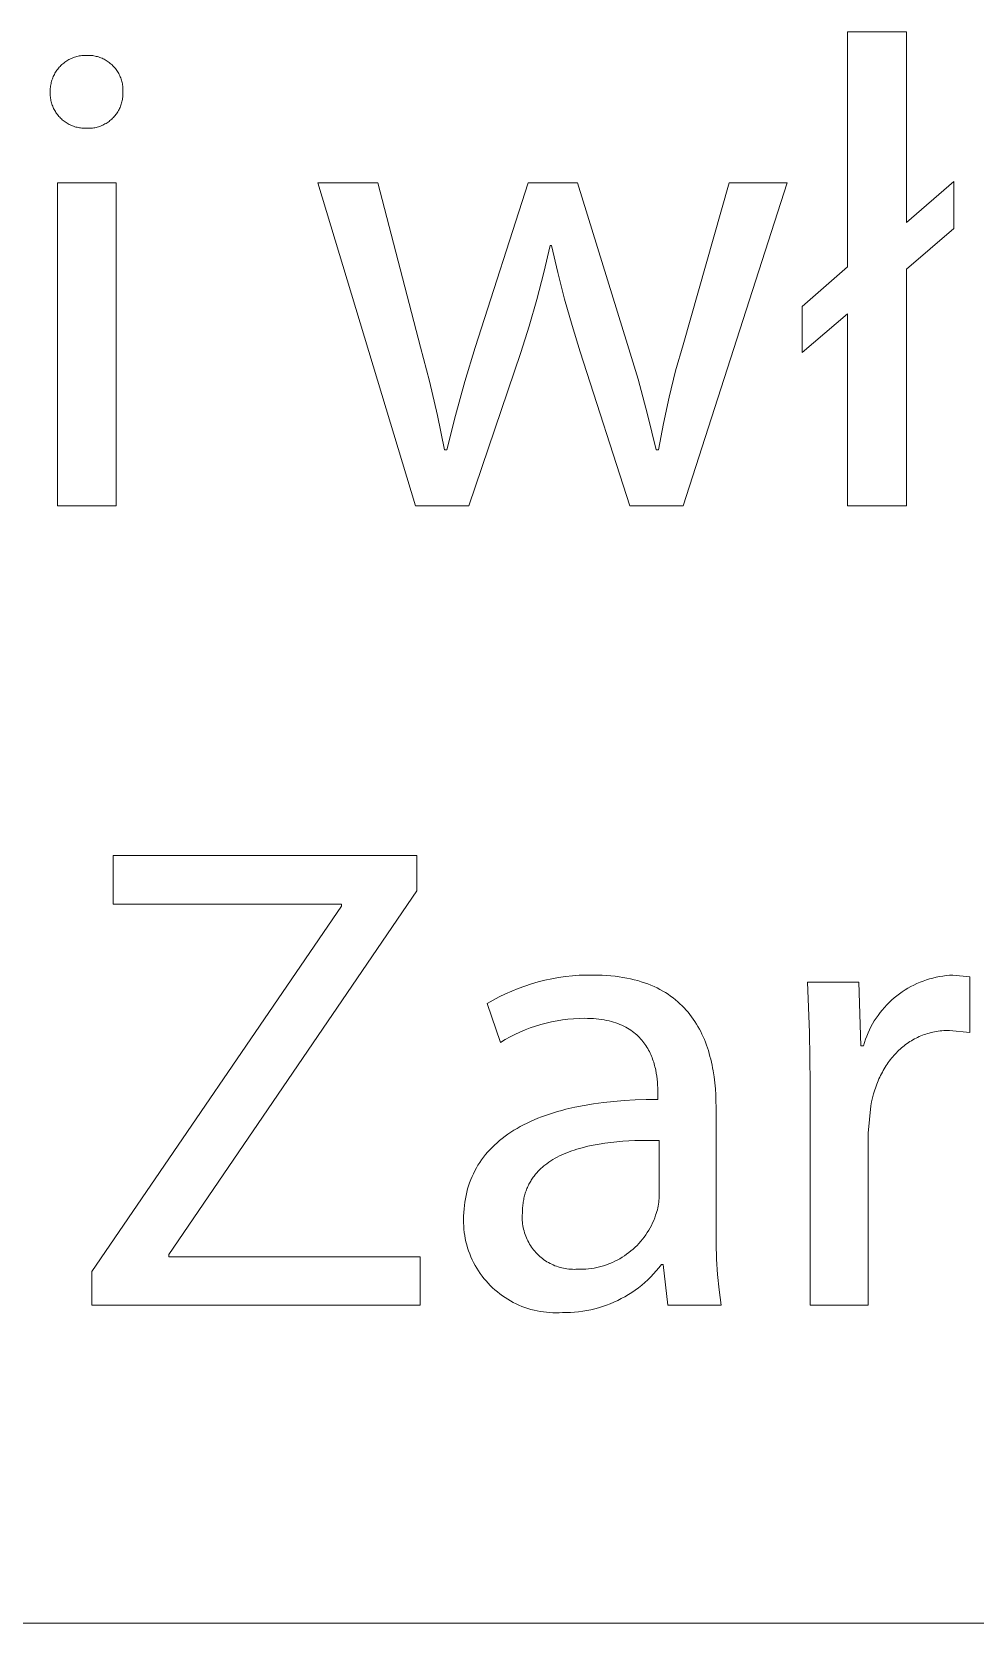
# Model space of a CAD drawing. Header units: millimetres. Extents: x 1434 to 4837, y 1889 to 4267.
# Drawn here: x 4261.3 to 4309.4, y 1889.5 to 1970.7 of the extents above; entities that cross this region are included whole.
import ezdxf

# ---------------------------------------------------------------- set-up
doc = ezdxf.new("R2010")
doc.units = ezdxf.units.MM
doc.header["$MEASUREMENT"] = 0
doc.layers.add('Domyślny', color=7, linetype='Continuous', true_color=0x000000)

msp = doc.modelspace()

# ---------------------------------------------------------------- linework, layer by layer
at = {"layer": 'Domyślny', "color": 18, "lineweight": 15, "true_color": 0x000000}
for p, q in [((4302.905, 1958.697), (4302.905, 1970.697)), ((4302.905, 1970.697), (4305.919, 1970.697)), ((4305.919, 1970.697), (4305.919, 1960.974)), ((4263.068, 1969.213), (4263.122, 1969.246)), ((4263.122, 1969.246), (4263.177, 1969.277)), ((4263.177, 1969.277), (4263.233, 1969.306)), ((4263.233, 1969.306), (4263.29, 1969.333)), ((4263.29, 1969.333), (4263.347, 1969.358)), ((4263.347, 1969.358), (4263.406, 1969.381)), ((4263.406, 1969.381), (4263.465, 1969.402)), ((4263.465, 1969.402), (4263.526, 1969.421)), ((4263.526, 1969.421), (4263.586, 1969.438)), ((4263.586, 1969.438), (4263.647, 1969.453)), ((4263.647, 1969.453), (4263.709, 1969.466)), ((4263.709, 1969.466), (4263.771, 1969.476)), ((4263.771, 1969.476), (4263.834, 1969.484)), ((4263.834, 1969.484), (4263.897, 1969.491)), ((4263.897, 1969.491), (4263.959, 1969.494)), ((4263.959, 1969.494), (4264.022, 1969.496)), ((4264.022, 1969.496), (4264.085, 1969.496)), ((4264.085, 1969.496), (4264.147, 1969.497)), ((4264.147, 1969.497), (4264.209, 1969.496)), ((4264.209, 1969.496), (4264.271, 1969.493)), ((4264.271, 1969.493), (4264.332, 1969.488)), ((4264.332, 1969.488), (4264.394, 1969.481)), ((4264.394, 1969.481), (4264.455, 1969.472)), ((4264.455, 1969.472), (4264.516, 1969.46)), ((4264.516, 1969.46), (4264.576, 1969.446)), ((4264.576, 1969.446), (4264.636, 1969.431)), ((4264.636, 1969.431), (4264.695, 1969.413)), ((4264.695, 1969.413), (4264.754, 1969.393)), ((4264.754, 1969.393), (4264.811, 1969.371)), ((4264.811, 1969.371), (4264.868, 1969.348)), ((4264.868, 1969.348), (4264.925, 1969.322)), ((4264.925, 1969.322), (4264.98, 1969.294)), ((4264.98, 1969.294), (4265.034, 1969.264)), ((4265.034, 1969.264), (4265.087, 1969.233)), ((4262.38, 1968.412), (4262.406, 1968.47)), ((4262.406, 1968.47), (4262.435, 1968.526)), ((4262.435, 1968.526), (4262.465, 1968.581)), ((4262.465, 1968.581), (4262.497, 1968.635)), ((4262.497, 1968.635), (4262.531, 1968.688)), ((4262.531, 1968.688), (4262.567, 1968.74)), ((4262.567, 1968.74), (4262.605, 1968.791)), ((4262.605, 1968.791), (4262.644, 1968.84)), ((4262.644, 1968.84), (4262.685, 1968.888)), ((4262.685, 1968.888), (4262.728, 1968.934)), ((4262.728, 1968.934), (4262.772, 1968.979)), ((4262.772, 1968.979), (4262.818, 1969.022)), ((4262.818, 1969.022), (4262.865, 1969.064)), ((4262.865, 1969.064), (4262.914, 1969.104)), ((4262.914, 1969.104), (4262.964, 1969.142)), ((4262.964, 1969.142), (4263.016, 1969.178)), ((4263.016, 1969.178), (4263.068, 1969.213)), ((4265.087, 1969.233), (4265.139, 1969.2)), ((4265.139, 1969.2), (4265.19, 1969.165)), ((4265.19, 1969.165), (4265.24, 1969.128)), ((4265.24, 1969.128), (4265.288, 1969.089)), ((4265.288, 1969.089), (4265.335, 1969.049)), ((4265.335, 1969.049), (4265.381, 1969.007)), ((4265.381, 1969.007), (4265.425, 1968.964)), ((4265.425, 1968.964), (4265.468, 1968.919)), ((4265.468, 1968.919), (4265.508, 1968.873)), ((4265.508, 1968.873), (4265.548, 1968.825)), ((4265.548, 1968.825), (4265.585, 1968.776)), ((4265.585, 1968.776), (4265.621, 1968.726)), ((4265.621, 1968.726), (4265.656, 1968.674)), ((4265.656, 1968.674), (4265.688, 1968.621)), ((4265.688, 1968.621), (4265.718, 1968.568)), ((4265.718, 1968.568), (4265.747, 1968.513)), ((4265.747, 1968.513), (4265.774, 1968.457)), ((4265.774, 1968.457), (4265.798, 1968.4)), ((4262.226, 1967.678), (4262.227, 1967.741)), ((4262.227, 1967.615), (4262.226, 1967.678)), ((4262.226, 1967.554), (4262.227, 1967.615)), ((4262.227, 1967.741), (4262.23, 1967.804)), ((4262.23, 1967.804), (4262.235, 1967.867)), ((4262.235, 1967.867), (4262.243, 1967.929)), ((4262.243, 1967.929), (4262.253, 1967.991)), ((4262.253, 1967.991), (4262.265, 1968.053)), ((4262.265, 1968.053), (4262.279, 1968.115)), ((4262.279, 1968.115), (4262.295, 1968.176)), ((4262.295, 1968.176), (4262.313, 1968.236)), ((4262.313, 1968.236), (4262.333, 1968.296)), ((4262.333, 1968.296), (4262.356, 1968.354)), ((4262.356, 1968.354), (4262.38, 1968.412)), ((4265.798, 1968.4), (4265.821, 1968.343)), ((4265.821, 1968.343), (4265.842, 1968.285)), ((4265.842, 1968.285), (4265.861, 1968.226)), ((4265.861, 1968.226), (4265.877, 1968.166)), ((4265.877, 1968.166), (4265.892, 1968.106)), ((4265.892, 1968.106), (4265.905, 1968.046)), ((4265.905, 1968.046), (4265.915, 1967.985)), ((4265.915, 1967.985), (4265.923, 1967.923)), ((4265.923, 1967.923), (4265.929, 1967.862)), ((4265.929, 1967.862), (4265.933, 1967.8)), ((4265.935, 1967.677), (4265.932, 1967.615)), ((4265.932, 1967.615), (4265.934, 1967.554)), ((4265.933, 1967.8), (4265.935, 1967.738)), ((4265.935, 1967.738), (4265.935, 1967.677)), ((4262.227, 1967.493), (4262.226, 1967.554)), ((4262.23, 1967.432), (4262.227, 1967.493)), ((4262.235, 1967.371), (4262.23, 1967.432)), ((4262.242, 1967.31), (4262.235, 1967.371)), ((4262.251, 1967.25), (4262.242, 1967.31)), ((4262.262, 1967.19), (4262.251, 1967.25)), ((4262.276, 1967.131), (4262.262, 1967.19)), ((4262.291, 1967.072), (4262.276, 1967.131)), ((4262.309, 1967.013), (4262.291, 1967.072)), ((4262.328, 1966.955), (4262.309, 1967.013)), ((4262.35, 1966.898), (4262.328, 1966.955)), ((4262.373, 1966.842), (4262.35, 1966.898)), ((4262.398, 1966.786), (4262.373, 1966.842)), ((4265.788, 1966.839), (4265.763, 1966.784)), ((4265.811, 1966.896), (4265.788, 1966.839)), ((4265.833, 1966.953), (4265.811, 1966.896)), ((4265.852, 1967.011), (4265.833, 1966.953)), ((4265.869, 1967.07), (4265.852, 1967.011)), ((4265.885, 1967.129), (4265.869, 1967.07)), ((4265.898, 1967.189), (4265.885, 1967.129)), ((4265.909, 1967.249), (4265.898, 1967.189)), ((4265.918, 1967.31), (4265.909, 1967.249)), ((4265.925, 1967.37), (4265.918, 1967.31)), ((4265.93, 1967.431), (4265.925, 1967.37)), ((4265.933, 1967.492), (4265.93, 1967.431)), ((4265.934, 1967.554), (4265.933, 1967.492)), ((4262.426, 1966.732), (4262.398, 1966.786)), ((4262.455, 1966.678), (4262.426, 1966.732)), ((4262.486, 1966.625), (4262.455, 1966.678)), ((4262.518, 1966.574), (4262.486, 1966.625)), ((4262.553, 1966.524), (4262.518, 1966.574)), ((4262.589, 1966.474), (4262.553, 1966.524)), ((4262.627, 1966.427), (4262.589, 1966.474)), ((4262.666, 1966.38), (4262.627, 1966.427)), ((4262.707, 1966.335), (4262.666, 1966.38)), ((4262.75, 1966.291), (4262.707, 1966.335)), ((4262.794, 1966.249), (4262.75, 1966.291)), ((4262.84, 1966.208), (4262.794, 1966.249)), ((4262.886, 1966.169), (4262.84, 1966.208)), ((4262.935, 1966.132), (4262.886, 1966.169)), ((4262.984, 1966.096), (4262.935, 1966.132)), ((4263.035, 1966.062), (4262.984, 1966.096)), ((4263.087, 1966.03), (4263.035, 1966.062)), ((4263.14, 1966), (4263.087, 1966.03)), ((4263.193, 1965.971), (4263.14, 1966)), ((4265.02, 1965.994), (4264.966, 1965.965)), ((4265.073, 1966.024), (4265.02, 1965.994)), ((4265.125, 1966.057), (4265.073, 1966.024)), ((4265.176, 1966.091), (4265.125, 1966.057)), ((4265.226, 1966.127), (4265.176, 1966.091)), ((4265.274, 1966.164), (4265.226, 1966.127)), ((4265.321, 1966.203), (4265.274, 1966.164)), ((4265.366, 1966.244), (4265.321, 1966.203)), ((4265.411, 1966.287), (4265.366, 1966.244)), ((4265.453, 1966.33), (4265.411, 1966.287)), ((4265.494, 1966.376), (4265.453, 1966.33)), ((4265.534, 1966.422), (4265.494, 1966.376)), ((4265.572, 1966.471), (4265.534, 1966.422)), ((4265.608, 1966.52), (4265.572, 1966.471)), ((4265.643, 1966.57), (4265.608, 1966.52)), ((4265.675, 1966.622), (4265.643, 1966.57)), ((4265.706, 1966.675), (4265.675, 1966.622)), ((4265.735, 1966.729), (4265.706, 1966.675)), ((4265.763, 1966.784), (4265.735, 1966.729)), ((4263.248, 1965.944), (4263.193, 1965.971)), ((4263.304, 1965.92), (4263.248, 1965.944)), ((4263.361, 1965.897), (4263.304, 1965.92)), ((4263.418, 1965.876), (4263.361, 1965.897)), ((4263.476, 1965.857), (4263.418, 1965.876)), ((4263.535, 1965.84), (4263.476, 1965.857)), ((4263.594, 1965.825), (4263.535, 1965.84)), ((4263.653, 1965.812), (4263.594, 1965.825)), ((4263.714, 1965.802), (4263.653, 1965.812)), ((4263.774, 1965.793), (4263.714, 1965.802)), ((4263.835, 1965.786), (4263.774, 1965.793)), ((4263.895, 1965.782), (4263.835, 1965.786)), ((4263.956, 1965.779), (4263.895, 1965.782)), ((4264.017, 1965.779), (4263.956, 1965.779)), ((4264.078, 1965.775), (4264.017, 1965.779)), ((4264.14, 1965.773), (4264.078, 1965.775)), ((4264.201, 1965.773), (4264.14, 1965.773)), ((4264.262, 1965.776), (4264.201, 1965.773)), ((4264.323, 1965.78), (4264.262, 1965.776)), ((4264.384, 1965.787), (4264.323, 1965.78)), ((4264.444, 1965.795), (4264.384, 1965.787)), ((4264.505, 1965.806), (4264.444, 1965.795)), ((4264.565, 1965.819), (4264.505, 1965.806)), ((4264.624, 1965.834), (4264.565, 1965.819)), ((4264.683, 1965.851), (4264.624, 1965.834)), ((4264.741, 1965.87), (4264.683, 1965.851)), ((4264.798, 1965.891), (4264.741, 1965.87)), ((4264.855, 1965.914), (4264.798, 1965.891)), ((4264.911, 1965.938), (4264.855, 1965.914)), ((4264.966, 1965.965), (4264.911, 1965.938)), ((4262.59, 1962.992), (4265.592, 1962.992)), ((4262.59, 1946.504), (4262.59, 1962.992)), ((4265.592, 1962.992), (4265.592, 1946.504)), ((4280.862, 1946.505), (4275.876, 1962.993)), ((4275.876, 1962.993), (4278.947, 1962.993)), ((4278.947, 1962.993), (4281.122, 1954.607)), ((4283.91, 1954.585), (4286.618, 1962.993)), ((4286.618, 1962.993), (4289.134, 1962.993)), ((4289.134, 1962.993), (4291.684, 1954.743)), ((4294.516, 1954.721), (4296.862, 1962.993)), ((4299.831, 1962.993), (4294.516, 1946.505)), ((4296.862, 1962.993), (4299.831, 1962.993)), ((4305.919, 1960.974), (4308.333, 1963.06)), ((4308.333, 1963.06), (4308.333, 1960.669)), ((4308.333, 1960.669), (4305.919, 1958.584)), ((4287.729, 1959.786), (4287.413, 1958.409)), ((4287.808, 1959.786), (4287.729, 1959.786)), ((4288.119, 1958.418), (4287.808, 1959.786)), ((4300.594, 1956.68), (4302.905, 1958.697)), ((4287.413, 1958.409), (4287.06, 1957.04)), ((4288.467, 1957.058), (4288.119, 1958.418)), ((4305.919, 1958.584), (4305.919, 1946.504)), ((4288.851, 1955.708), (4288.467, 1957.058)), ((4287.06, 1957.04), (4286.671, 1955.682)), ((4300.594, 1954.334), (4300.594, 1956.68)), ((4302.905, 1956.306), (4300.594, 1954.334)), ((4302.905, 1946.504), (4302.905, 1956.306)), ((4286.671, 1955.682), (4286.244, 1954.335)), ((4289.27, 1954.369), (4288.851, 1955.708)), ((4291.684, 1954.743), (4292.223, 1952.964)), ((4294.14, 1953.396), (4294.516, 1954.721)), ((4281.122, 1954.607), (4281.574, 1952.869)), ((4283.385, 1952.855), (4283.91, 1954.585)), ((4286.244, 1954.335), (4283.581, 1946.505)), ((4291.797, 1946.505), (4289.27, 1954.369)), ((4293.805, 1952.06), (4294.14, 1953.396)), ((4281.574, 1952.869), (4281.982, 1951.12)), ((4282.902, 1951.113), (4283.385, 1952.855)), ((4292.223, 1952.964), (4292.711, 1951.169)), ((4293.511, 1950.715), (4293.805, 1952.06)), ((4281.982, 1951.12), (4282.346, 1949.361)), ((4282.46, 1949.361), (4282.902, 1951.113)), ((4292.711, 1951.169), (4293.145, 1949.361)), ((4293.259, 1949.361), (4293.511, 1950.715)), ((4282.346, 1949.361), (4282.46, 1949.361)), ((4293.145, 1949.361), (4293.259, 1949.361)), ((4265.592, 1946.504), (4262.59, 1946.504)), ((4283.581, 1946.505), (4280.862, 1946.505)), ((4294.516, 1946.505), (4291.797, 1946.505)), ((4305.919, 1946.504), (4302.905, 1946.504)), ((4265.438, 1926.183), (4265.438, 1928.665)), ((4265.438, 1928.665), (4280.94, 1928.665)), ((4280.94, 1928.665), (4280.94, 1926.863)), ((4280.94, 1926.863), (4268.271, 1908.302)), ((4264.351, 1907.441), (4277.087, 1926.081)), ((4277.087, 1926.183), (4265.438, 1926.183)), ((4277.087, 1926.081), (4277.087, 1926.183)), ((4286.783, 1922.115), (4287.124, 1922.214)), ((4287.124, 1922.214), (4287.468, 1922.301)), ((4287.468, 1922.301), (4287.815, 1922.375)), ((4287.815, 1922.375), (4288.165, 1922.438)), ((4288.165, 1922.438), (4288.517, 1922.488)), ((4288.517, 1922.488), (4288.87, 1922.526)), ((4288.87, 1922.526), (4289.224, 1922.552)), ((4289.224, 1922.552), (4289.579, 1922.566)), ((4289.579, 1922.566), (4289.934, 1922.567)), ((4289.934, 1922.567), (4290.167, 1922.565)), ((4290.167, 1922.565), (4290.395, 1922.557)), ((4290.395, 1922.557), (4290.617, 1922.545)), ((4290.617, 1922.545), (4290.833, 1922.528)), ((4290.833, 1922.528), (4291.045, 1922.506)), ((4291.045, 1922.506), (4291.251, 1922.479)), ((4291.251, 1922.479), (4291.452, 1922.448)), ((4291.452, 1922.448), (4291.648, 1922.413)), ((4291.648, 1922.413), (4291.838, 1922.373)), ((4291.838, 1922.373), (4292.024, 1922.329)), ((4292.024, 1922.329), (4292.205, 1922.28)), ((4292.205, 1922.28), (4292.381, 1922.227)), ((4292.381, 1922.227), (4292.551, 1922.171)), ((4292.551, 1922.171), (4292.718, 1922.11)), ((4300.972, 1919.625), (4300.866, 1922.202)), ((4300.866, 1922.202), (4303.483, 1922.202)), ((4303.483, 1922.202), (4303.596, 1918.961)), ((4306.451, 1922.129), (4306.61, 1922.197)), ((4306.61, 1922.197), (4306.77, 1922.26)), ((4306.77, 1922.26), (4306.933, 1922.317)), ((4306.933, 1922.317), (4307.098, 1922.369)), ((4307.098, 1922.369), (4307.265, 1922.414)), ((4307.265, 1922.414), (4307.433, 1922.454)), ((4307.433, 1922.454), (4307.602, 1922.488)), ((4307.602, 1922.488), (4307.772, 1922.516)), ((4307.772, 1922.516), (4307.943, 1922.539)), ((4307.943, 1922.539), (4308.115, 1922.555)), ((4308.115, 1922.555), (4308.288, 1922.565)), ((4308.288, 1922.565), (4309.149, 1922.474)), ((4309.149, 1922.474), (4309.149, 1919.641)), ((4284.825, 1921.283), (4285.139, 1921.45)), ((4285.139, 1921.45), (4285.458, 1921.605)), ((4285.458, 1921.605), (4285.782, 1921.75)), ((4285.782, 1921.75), (4286.111, 1921.883)), ((4286.111, 1921.883), (4286.445, 1922.005)), ((4286.445, 1922.005), (4286.783, 1922.115)), ((4292.718, 1922.11), (4292.879, 1922.046)), ((4292.879, 1922.046), (4293.036, 1921.977)), ((4293.036, 1921.977), (4293.188, 1921.905)), ((4293.188, 1921.905), (4293.335, 1921.83)), ((4293.335, 1921.83), (4293.478, 1921.75)), ((4293.478, 1921.75), (4293.617, 1921.668)), ((4293.617, 1921.668), (4293.751, 1921.581)), ((4293.751, 1921.581), (4293.881, 1921.492)), ((4293.881, 1921.492), (4294.006, 1921.399)), ((4294.006, 1921.399), (4294.128, 1921.303)), ((4305.157, 1921.28), (4305.287, 1921.394)), ((4305.287, 1921.394), (4305.421, 1921.503)), ((4305.421, 1921.503), (4305.558, 1921.607)), ((4305.558, 1921.607), (4305.699, 1921.707)), ((4305.699, 1921.707), (4305.843, 1921.802)), ((4305.843, 1921.802), (4305.991, 1921.892)), ((4305.991, 1921.892), (4306.142, 1921.976)), ((4306.142, 1921.976), (4306.295, 1922.055)), ((4306.295, 1922.055), (4306.451, 1922.129)), ((4284.517, 1921.105), (4284.825, 1921.283)), ((4285.197, 1919.122), (4284.517, 1921.105)), ((4294.128, 1921.303), (4294.245, 1921.204)), ((4294.245, 1921.204), (4294.358, 1921.102)), ((4294.358, 1921.102), (4294.467, 1920.998)), ((4294.467, 1920.998), (4294.572, 1920.89)), ((4294.572, 1920.89), (4294.673, 1920.779)), ((4294.673, 1920.779), (4294.771, 1920.666)), ((4294.771, 1920.666), (4294.864, 1920.551)), ((4294.864, 1920.551), (4294.954, 1920.433)), ((4304.469, 1920.508), (4304.572, 1920.646)), ((4304.572, 1920.646), (4304.68, 1920.781)), ((4304.68, 1920.781), (4304.793, 1920.912)), ((4304.793, 1920.912), (4304.91, 1921.039)), ((4304.91, 1921.039), (4305.032, 1921.161)), ((4305.032, 1921.161), (4305.157, 1921.28)), ((4286.456, 1919.765), (4286.196, 1919.654)), ((4286.72, 1919.866), (4286.456, 1919.765)), ((4286.987, 1919.959), (4286.72, 1919.866)), ((4287.258, 1920.041), (4286.987, 1919.959)), ((4287.531, 1920.115), (4287.258, 1920.041)), ((4287.807, 1920.179), (4287.531, 1920.115)), ((4288.085, 1920.233), (4287.807, 1920.179)), ((4288.364, 1920.278), (4288.085, 1920.233)), ((4288.645, 1920.312), (4288.364, 1920.278)), ((4288.927, 1920.337), (4288.645, 1920.312)), ((4289.209, 1920.352), (4288.927, 1920.337)), ((4289.492, 1920.357), (4289.209, 1920.352)), ((4289.648, 1920.356), (4289.492, 1920.357)), ((4289.799, 1920.35), (4289.648, 1920.356)), ((4289.946, 1920.342), (4289.799, 1920.35)), ((4290.089, 1920.33), (4289.946, 1920.342)), ((4290.227, 1920.314), (4290.089, 1920.33)), ((4290.362, 1920.296), (4290.227, 1920.314)), ((4290.492, 1920.274), (4290.362, 1920.296)), ((4290.619, 1920.25), (4290.492, 1920.274)), ((4290.742, 1920.222), (4290.619, 1920.25)), ((4290.86, 1920.192), (4290.742, 1920.222)), ((4290.975, 1920.158), (4290.86, 1920.192)), ((4291.087, 1920.123), (4290.975, 1920.158)), ((4291.194, 1920.084), (4291.087, 1920.123)), ((4291.299, 1920.043), (4291.194, 1920.084)), ((4291.399, 1919.999), (4291.299, 1920.043)), ((4291.496, 1919.954), (4291.399, 1919.999)), ((4291.59, 1919.905), (4291.496, 1919.954)), ((4291.68, 1919.855), (4291.59, 1919.905)), ((4291.767, 1919.803), (4291.68, 1919.855)), ((4291.851, 1919.748), (4291.767, 1919.803)), ((4291.931, 1919.691), (4291.851, 1919.748)), ((4294.954, 1920.433), (4295.04, 1920.312)), ((4295.04, 1920.312), (4295.122, 1920.189)), ((4295.122, 1920.189), (4295.201, 1920.064)), ((4295.201, 1920.064), (4295.277, 1919.937)), ((4295.277, 1919.937), (4295.349, 1919.807)), ((4295.349, 1919.807), (4295.417, 1919.676)), ((4303.955, 1919.611), (4304.027, 1919.767)), ((4304.027, 1919.767), (4304.105, 1919.922)), ((4304.105, 1919.922), (4304.188, 1920.073)), ((4304.188, 1920.073), (4304.277, 1920.221)), ((4304.277, 1920.221), (4304.37, 1920.366)), ((4304.37, 1920.366), (4304.469, 1920.508)), ((4307.633, 1919.714), (4307.539, 1919.702)), ((4307.728, 1919.725), (4307.633, 1919.714)), ((4307.824, 1919.733), (4307.728, 1919.725)), ((4307.921, 1919.739), (4307.824, 1919.733)), ((4308.019, 1919.742), (4307.921, 1919.739)), ((4308.118, 1919.743), (4308.019, 1919.742)), ((4309.149, 1919.641), (4308.118, 1919.743)), ((4285.44, 1919.268), (4285.197, 1919.122)), ((4285.687, 1919.406), (4285.44, 1919.268)), ((4285.939, 1919.534), (4285.687, 1919.406)), ((4286.196, 1919.654), (4285.939, 1919.534)), ((4292.009, 1919.633), (4291.931, 1919.691)), ((4292.083, 1919.573), (4292.009, 1919.633)), ((4292.154, 1919.511), (4292.083, 1919.573)), ((4292.223, 1919.447), (4292.154, 1919.511)), ((4292.288, 1919.382), (4292.223, 1919.447)), ((4292.351, 1919.315), (4292.288, 1919.382)), ((4292.411, 1919.247), (4292.351, 1919.315)), ((4292.468, 1919.178), (4292.411, 1919.247)), ((4292.522, 1919.107), (4292.468, 1919.178)), ((4292.574, 1919.035), (4292.522, 1919.107)), ((4292.624, 1918.962), (4292.574, 1919.035)), ((4292.671, 1918.888), (4292.624, 1918.962)), ((4295.417, 1919.676), (4295.482, 1919.542)), ((4295.482, 1919.542), (4295.544, 1919.407)), ((4295.544, 1919.407), (4295.603, 1919.27)), ((4295.603, 1919.27), (4295.658, 1919.132)), ((4295.658, 1919.132), (4295.711, 1918.991)), ((4295.711, 1918.991), (4295.76, 1918.85)), ((4301.002, 1917.046), (4300.972, 1919.625)), ((4303.596, 1918.961), (4303.721, 1918.961)), ((4303.721, 1918.961), (4303.771, 1919.127)), ((4303.771, 1919.127), (4303.827, 1919.29)), ((4303.827, 1919.29), (4303.888, 1919.451)), ((4303.888, 1919.451), (4303.955, 1919.611)), ((4305.733, 1918.905), (4305.664, 1918.847)), ((4305.804, 1918.961), (4305.733, 1918.905)), ((4305.875, 1919.015), (4305.804, 1918.961)), ((4305.948, 1919.068), (4305.875, 1919.015)), ((4306.021, 1919.119), (4305.948, 1919.068)), ((4306.096, 1919.168), (4306.021, 1919.119)), ((4306.172, 1919.215), (4306.096, 1919.168)), ((4306.25, 1919.26), (4306.172, 1919.215)), ((4306.328, 1919.304), (4306.25, 1919.26)), ((4306.407, 1919.345), (4306.328, 1919.304)), ((4306.488, 1919.385), (4306.407, 1919.345)), ((4306.57, 1919.423), (4306.488, 1919.385)), ((4306.653, 1919.458), (4306.57, 1919.423)), ((4306.737, 1919.492), (4306.653, 1919.458)), ((4306.821, 1919.524), (4306.737, 1919.492)), ((4306.908, 1919.553), (4306.821, 1919.524)), ((4306.995, 1919.581), (4306.908, 1919.553)), ((4307.083, 1919.606), (4306.995, 1919.581)), ((4307.172, 1919.63), (4307.083, 1919.606)), ((4307.262, 1919.651), (4307.172, 1919.63)), ((4307.353, 1919.67), (4307.262, 1919.651)), ((4307.445, 1919.687), (4307.353, 1919.67)), ((4307.539, 1919.702), (4307.445, 1919.687)), ((4292.715, 1918.813), (4292.671, 1918.888)), ((4292.758, 1918.738), (4292.715, 1918.813)), ((4292.798, 1918.661), (4292.758, 1918.738)), ((4292.835, 1918.584), (4292.798, 1918.661)), ((4292.871, 1918.506), (4292.835, 1918.584)), ((4292.904, 1918.428), (4292.871, 1918.506)), ((4292.936, 1918.35), (4292.904, 1918.428)), ((4292.965, 1918.27), (4292.936, 1918.35)), ((4292.993, 1918.191), (4292.965, 1918.27)), ((4293.018, 1918.112), (4292.993, 1918.191)), ((4293.042, 1918.032), (4293.018, 1918.112)), ((4295.76, 1918.85), (4295.807, 1918.707)), ((4295.807, 1918.707), (4295.85, 1918.562)), ((4295.85, 1918.562), (4295.891, 1918.416)), ((4295.891, 1918.416), (4295.929, 1918.269)), ((4295.929, 1918.269), (4295.964, 1918.121)), ((4295.964, 1918.121), (4295.996, 1917.972)), ((4304.988, 1918.101), (4304.935, 1918.023)), ((4305.043, 1918.176), (4304.988, 1918.101)), ((4305.1, 1918.25), (4305.043, 1918.176)), ((4305.157, 1918.323), (4305.1, 1918.25)), ((4305.216, 1918.394), (4305.157, 1918.323)), ((4305.276, 1918.464), (4305.216, 1918.394)), ((4305.338, 1918.532), (4305.276, 1918.464)), ((4305.401, 1918.598), (4305.338, 1918.532)), ((4305.465, 1918.663), (4305.401, 1918.598)), ((4305.53, 1918.726), (4305.465, 1918.663)), ((4305.597, 1918.787), (4305.53, 1918.726)), ((4305.664, 1918.847), (4305.597, 1918.787)), ((4293.064, 1917.952), (4293.042, 1918.032)), ((4293.084, 1917.873), (4293.064, 1917.952)), ((4293.103, 1917.793), (4293.084, 1917.873)), ((4293.12, 1917.714), (4293.103, 1917.793)), ((4293.15, 1917.556), (4293.12, 1917.714)), ((4293.175, 1917.4), (4293.15, 1917.556)), ((4293.194, 1917.247), (4293.175, 1917.4)), ((4295.996, 1917.972), (4296.026, 1917.822)), ((4296.026, 1917.822), (4296.053, 1917.672)), ((4296.053, 1917.672), (4296.1, 1917.368)), ((4296.1, 1917.368), (4296.137, 1917.061)), ((4304.555, 1917.356), (4304.514, 1917.266)), ((4304.598, 1917.444), (4304.555, 1917.356)), ((4304.642, 1917.531), (4304.598, 1917.444)), ((4304.687, 1917.616), (4304.642, 1917.531)), ((4304.734, 1917.701), (4304.687, 1917.616)), ((4304.782, 1917.783), (4304.734, 1917.701)), ((4304.832, 1917.865), (4304.782, 1917.783)), ((4304.882, 1917.945), (4304.832, 1917.865)), ((4304.935, 1918.023), (4304.882, 1917.945)), ((4293.209, 1917.096), (4293.194, 1917.247)), ((4293.219, 1916.95), (4293.209, 1917.096)), ((4293.226, 1916.808), (4293.219, 1916.95)), ((4293.23, 1916.67), (4293.226, 1916.808)), ((4293.231, 1916.539), (4293.23, 1916.67)), ((4293.231, 1916.21), (4293.231, 1916.539)), ((4296.137, 1917.061), (4296.166, 1916.753)), ((4296.166, 1916.753), (4296.185, 1916.444)), ((4301.002, 1905.715), (4301.002, 1917.046)), ((4304.238, 1916.507), (4304.184, 1916.305)), ((4304.298, 1916.704), (4304.238, 1916.507)), ((4304.33, 1916.8), (4304.298, 1916.704)), ((4304.364, 1916.896), (4304.33, 1916.8)), ((4304.399, 1916.99), (4304.364, 1916.896)), ((4304.436, 1917.083), (4304.399, 1916.99)), ((4304.474, 1917.175), (4304.436, 1917.083)), ((4304.514, 1917.266), (4304.474, 1917.175)), ((4288.11, 1915.599), (4288.325, 1915.659)), ((4288.325, 1915.659), (4288.544, 1915.716)), ((4288.544, 1915.716), (4288.996, 1915.821)), ((4288.996, 1915.821), (4289.465, 1915.914)), ((4289.465, 1915.914), (4289.952, 1915.994)), ((4289.952, 1915.994), (4290.456, 1916.061)), ((4290.456, 1916.061), (4290.977, 1916.116)), ((4290.977, 1916.116), (4291.515, 1916.159)), ((4291.515, 1916.159), (4292.071, 1916.189)), ((4292.071, 1916.189), (4292.643, 1916.206)), ((4292.643, 1916.206), (4293.231, 1916.21)), ((4296.185, 1916.444), (4296.197, 1916.134)), ((4296.197, 1916.134), (4296.2, 1915.825)), ((4296.2, 1915.825), (4296.2, 1909.649)), ((4304.095, 1915.891), (4303.97, 1914.497)), ((4304.136, 1916.1), (4304.095, 1915.891)), ((4304.184, 1916.305), (4304.136, 1916.1)), ((4286.046, 1914.741), (4286.211, 1914.834)), ((4286.211, 1914.834), (4286.38, 1914.924)), ((4286.38, 1914.924), (4286.554, 1915.011)), ((4286.554, 1915.011), (4286.732, 1915.095)), ((4286.732, 1915.095), (4286.916, 1915.176)), ((4286.916, 1915.176), (4287.103, 1915.254)), ((4287.103, 1915.254), (4287.296, 1915.329)), ((4287.296, 1915.329), (4287.492, 1915.401)), ((4287.492, 1915.401), (4287.694, 1915.47)), ((4287.694, 1915.47), (4287.9, 1915.536)), ((4287.9, 1915.536), (4288.11, 1915.599)), ((4285.024, 1914.008), (4285.156, 1914.122)), ((4285.156, 1914.122), (4285.292, 1914.232)), ((4285.292, 1914.232), (4285.434, 1914.34)), ((4285.434, 1914.34), (4285.58, 1914.444)), ((4285.58, 1914.444), (4285.73, 1914.546)), ((4285.73, 1914.546), (4285.886, 1914.645)), ((4285.886, 1914.645), (4286.046, 1914.741)), ((4290.827, 1914.024), (4290.526, 1913.985)), ((4291.132, 1914.056), (4290.827, 1914.024)), ((4291.439, 1914.082), (4291.132, 1914.056)), ((4291.749, 1914.102), (4291.439, 1914.082)), ((4292.059, 1914.116), (4291.749, 1914.102)), ((4292.681, 1914.13), (4292.059, 1914.116)), ((4293.299, 1914.125), (4292.681, 1914.13)), ((4293.299, 1911.258), (4293.299, 1914.125)), ((4303.97, 1914.497), (4303.97, 1905.715)), ((4284.235, 1913.135), (4284.333, 1913.269)), ((4284.333, 1913.269), (4284.436, 1913.399)), ((4284.436, 1913.399), (4284.544, 1913.527)), ((4284.544, 1913.527), (4284.657, 1913.651)), ((4284.657, 1913.651), (4284.774, 1913.773)), ((4284.774, 1913.773), (4284.897, 1913.892)), ((4284.897, 1913.892), (4285.024, 1914.008)), ((4287.987, 1913.212), (4287.876, 1913.148)), ((4288.101, 1913.274), (4287.987, 1913.212)), ((4288.217, 1913.333), (4288.101, 1913.274)), ((4288.336, 1913.389), (4288.217, 1913.333)), ((4288.457, 1913.443), (4288.336, 1913.389)), ((4288.581, 1913.495), (4288.457, 1913.443)), ((4288.708, 1913.544), (4288.581, 1913.495)), ((4288.836, 1913.591), (4288.708, 1913.544)), ((4288.967, 1913.635), (4288.836, 1913.591)), ((4289.1, 1913.677), (4288.967, 1913.635)), ((4289.235, 1913.717), (4289.1, 1913.677)), ((4289.372, 1913.755), (4289.235, 1913.717)), ((4289.652, 1913.825), (4289.372, 1913.755)), ((4289.938, 1913.886), (4289.652, 1913.825)), ((4290.229, 1913.939), (4289.938, 1913.886)), ((4290.526, 1913.985), (4290.229, 1913.939)), ((4283.749, 1912.277), (4283.818, 1912.427)), ((4283.818, 1912.427), (4283.891, 1912.574)), ((4283.891, 1912.574), (4283.97, 1912.719)), ((4283.97, 1912.719), (4284.053, 1912.86)), ((4284.053, 1912.86), (4284.142, 1912.999)), ((4284.142, 1912.999), (4284.235, 1913.135)), ((4286.987, 1912.398), (4286.949, 1912.352)), ((4287.026, 1912.444), (4286.987, 1912.398)), ((4287.066, 1912.49), (4287.026, 1912.444)), ((4287.106, 1912.534), (4287.066, 1912.49)), ((4287.148, 1912.578), (4287.106, 1912.534)), ((4287.191, 1912.621), (4287.148, 1912.578)), ((4287.234, 1912.663), (4287.191, 1912.621)), ((4287.279, 1912.705), (4287.234, 1912.663)), ((4287.324, 1912.746), (4287.279, 1912.705)), ((4287.37, 1912.786), (4287.324, 1912.746)), ((4287.417, 1912.825), (4287.37, 1912.786)), ((4287.465, 1912.864), (4287.417, 1912.825)), ((4287.563, 1912.939), (4287.465, 1912.864)), ((4287.664, 1913.012), (4287.563, 1912.939)), ((4287.769, 1913.081), (4287.664, 1913.012)), ((4287.876, 1913.148), (4287.769, 1913.081)), ((4283.481, 1911.486), (4283.525, 1911.65)), ((4283.525, 1911.65), (4283.573, 1911.811)), ((4283.573, 1911.811), (4283.627, 1911.969)), ((4283.627, 1911.969), (4283.686, 1912.124)), ((4283.686, 1912.124), (4283.749, 1912.277)), ((4286.527, 1911.611), (4286.506, 1911.552)), ((4286.551, 1911.669), (4286.527, 1911.611)), ((4286.575, 1911.727), (4286.551, 1911.669)), ((4286.6, 1911.783), (4286.575, 1911.727)), ((4286.627, 1911.839), (4286.6, 1911.783)), ((4286.654, 1911.894), (4286.627, 1911.839)), ((4286.683, 1911.948), (4286.654, 1911.894)), ((4286.712, 1912.001), (4286.683, 1911.948)), ((4286.743, 1912.054), (4286.712, 1912.001)), ((4286.775, 1912.105), (4286.743, 1912.054)), ((4286.808, 1912.156), (4286.775, 1912.105)), ((4286.842, 1912.206), (4286.808, 1912.156)), ((4286.877, 1912.255), (4286.842, 1912.206)), ((4286.912, 1912.304), (4286.877, 1912.255)), ((4286.949, 1912.352), (4286.912, 1912.304)), ((4283.34, 1910.627), (4283.358, 1910.804)), ((4283.358, 1910.804), (4283.381, 1910.979)), ((4283.381, 1910.979), (4283.409, 1911.151)), ((4283.409, 1911.151), (4283.443, 1911.32)), ((4283.443, 1911.32), (4283.481, 1911.486)), ((4286.336, 1910.772), (4286.33, 1910.701)), ((4286.343, 1910.842), (4286.336, 1910.772)), ((4286.352, 1910.911), (4286.343, 1910.842)), ((4286.362, 1910.979), (4286.352, 1910.911)), ((4286.373, 1911.046), (4286.362, 1910.979)), ((4286.385, 1911.113), (4286.373, 1911.046)), ((4286.399, 1911.178), (4286.385, 1911.113)), ((4286.413, 1911.243), (4286.399, 1911.178)), ((4286.429, 1911.306), (4286.413, 1911.243)), ((4286.447, 1911.369), (4286.429, 1911.306)), ((4286.465, 1911.431), (4286.447, 1911.369)), ((4286.485, 1911.492), (4286.465, 1911.431)), ((4286.506, 1911.552), (4286.485, 1911.492)), ((4293.229, 1910.679), (4293.249, 1910.775)), ((4293.249, 1910.775), (4293.266, 1910.871)), ((4293.266, 1910.871), (4293.279, 1910.967)), ((4293.279, 1910.967), (4293.289, 1911.064)), ((4293.289, 1911.064), (4293.296, 1911.161)), ((4293.296, 1911.161), (4293.299, 1911.258)), ((4283.316, 1910.08), (4283.319, 1910.265)), ((4283.317, 1909.918), (4283.316, 1910.08)), ((4283.319, 1910.265), (4283.327, 1910.447)), ((4283.327, 1910.447), (4283.34, 1910.627)), ((4286.313, 1910.317), (4286.311, 1910.226)), ((4286.311, 1910.226), (4286.311, 1910.135)), ((4286.311, 1910.135), (4286.315, 1910.044)), ((4286.319, 1910.408), (4286.313, 1910.317)), ((4286.315, 1910.044), (4286.321, 1909.953)), ((4286.32, 1910.483), (4286.319, 1910.408)), ((4286.322, 1910.557), (4286.32, 1910.483)), ((4286.325, 1910.629), (4286.322, 1910.557)), ((4286.33, 1910.701), (4286.325, 1910.629)), ((4292.961, 1909.917), (4293.018, 1910.045)), ((4293.018, 1910.045), (4293.07, 1910.175)), ((4293.07, 1910.175), (4293.118, 1910.306)), ((4293.118, 1910.306), (4293.151, 1910.398)), ((4293.151, 1910.398), (4293.18, 1910.491)), ((4293.18, 1910.491), (4293.206, 1910.585)), ((4293.206, 1910.585), (4293.229, 1910.679)), ((4283.324, 1909.756), (4283.317, 1909.918)), ((4283.336, 1909.594), (4283.324, 1909.756)), ((4283.354, 1909.433), (4283.336, 1909.594)), ((4283.377, 1909.273), (4283.354, 1909.433)), ((4283.406, 1909.114), (4283.377, 1909.273)), ((4286.321, 1909.953), (4286.331, 1909.863)), ((4286.331, 1909.863), (4286.344, 1909.772)), ((4286.344, 1909.772), (4286.36, 1909.683)), ((4286.36, 1909.683), (4286.379, 1909.594)), ((4286.379, 1909.594), (4286.402, 1909.505)), ((4286.402, 1909.505), (4286.427, 1909.418)), ((4286.427, 1909.418), (4286.455, 1909.331)), ((4286.455, 1909.331), (4286.486, 1909.245)), ((4286.486, 1909.245), (4286.52, 1909.161)), ((4286.52, 1909.161), (4286.557, 1909.078)), ((4292.447, 1909.086), (4292.533, 1909.197)), ((4292.533, 1909.197), (4292.614, 1909.31)), ((4292.614, 1909.31), (4292.692, 1909.427)), ((4292.692, 1909.427), (4292.766, 1909.546)), ((4292.766, 1909.546), (4292.835, 1909.667)), ((4292.835, 1909.667), (4292.9, 1909.791)), ((4292.9, 1909.791), (4292.961, 1909.917)), ((4296.2, 1909.649), (4296.201, 1908.86)), ((4283.441, 1908.955), (4283.406, 1909.114)), ((4283.48, 1908.798), (4283.441, 1908.955)), ((4283.525, 1908.643), (4283.48, 1908.798)), ((4283.576, 1908.489), (4283.525, 1908.643)), ((4283.632, 1908.337), (4283.576, 1908.489)), ((4283.693, 1908.187), (4283.632, 1908.337)), ((4286.557, 1909.078), (4286.597, 1908.996)), ((4286.597, 1908.996), (4286.64, 1908.915)), ((4286.64, 1908.915), (4286.685, 1908.836)), ((4286.685, 1908.836), (4286.733, 1908.759)), ((4286.733, 1908.759), (4286.784, 1908.683)), ((4286.784, 1908.683), (4286.837, 1908.609)), ((4286.837, 1908.609), (4286.893, 1908.537)), ((4286.893, 1908.537), (4286.951, 1908.467)), ((4286.951, 1908.467), (4287.012, 1908.399)), ((4287.012, 1908.399), (4287.075, 1908.333)), ((4291.638, 1908.317), (4291.751, 1908.401)), ((4291.751, 1908.401), (4291.86, 1908.488)), ((4291.86, 1908.488), (4291.966, 1908.579)), ((4291.966, 1908.579), (4292.069, 1908.674)), ((4292.069, 1908.674), (4292.169, 1908.772)), ((4292.169, 1908.772), (4292.265, 1908.873)), ((4292.265, 1908.873), (4292.358, 1908.978)), ((4292.358, 1908.978), (4292.447, 1909.086)), ((4296.201, 1908.86), (4296.228, 1908.072)), ((4268.271, 1908.302), (4268.271, 1908.188)), ((4268.271, 1908.188), (4281.11, 1908.188)), ((4281.11, 1908.188), (4281.11, 1905.718)), ((4283.759, 1908.039), (4283.693, 1908.187)), ((4283.83, 1907.893), (4283.759, 1908.039)), ((4283.906, 1907.75), (4283.83, 1907.893)), ((4283.987, 1907.61), (4283.906, 1907.75)), ((4284.073, 1907.473), (4283.987, 1907.61)), ((4287.075, 1908.333), (4287.14, 1908.269)), ((4287.14, 1908.269), (4287.207, 1908.208)), ((4287.207, 1908.208), (4287.276, 1908.149)), ((4287.276, 1908.149), (4287.348, 1908.092)), ((4287.348, 1908.092), (4287.421, 1908.038)), ((4287.421, 1908.038), (4287.496, 1907.986)), ((4287.496, 1907.986), (4287.573, 1907.937)), ((4287.573, 1907.937), (4287.652, 1907.891)), ((4287.652, 1907.891), (4287.732, 1907.848)), ((4287.732, 1907.848), (4287.813, 1907.807)), ((4287.813, 1907.807), (4287.896, 1907.769)), ((4287.896, 1907.769), (4287.98, 1907.734)), ((4287.98, 1907.734), (4288.065, 1907.701)), ((4288.065, 1907.701), (4288.151, 1907.672)), ((4288.151, 1907.672), (4288.239, 1907.646)), ((4288.239, 1907.646), (4288.327, 1907.623)), ((4288.327, 1907.623), (4288.416, 1907.602)), ((4288.416, 1907.602), (4288.505, 1907.585)), ((4288.505, 1907.585), (4288.595, 1907.571)), ((4288.595, 1907.571), (4288.686, 1907.56)), ((4288.686, 1907.56), (4288.776, 1907.553)), ((4288.776, 1907.553), (4288.868, 1907.548)), ((4288.868, 1907.548), (4288.959, 1907.546)), ((4288.959, 1907.546), (4289.05, 1907.548)), ((4289.05, 1907.548), (4289.141, 1907.553)), ((4289.141, 1907.553), (4289.281, 1907.551)), ((4289.281, 1907.551), (4289.421, 1907.554)), ((4289.421, 1907.554), (4289.56, 1907.562)), ((4289.56, 1907.562), (4289.7, 1907.575)), ((4289.7, 1907.575), (4289.838, 1907.593)), ((4289.838, 1907.593), (4289.977, 1907.615)), ((4289.977, 1907.615), (4290.114, 1907.642)), ((4290.114, 1907.642), (4290.25, 1907.674)), ((4290.25, 1907.674), (4290.385, 1907.71)), ((4290.385, 1907.71), (4290.519, 1907.751)), ((4290.519, 1907.751), (4290.651, 1907.796)), ((4290.651, 1907.796), (4290.782, 1907.847)), ((4290.782, 1907.847), (4290.911, 1907.901)), ((4290.911, 1907.901), (4291.038, 1907.96)), ((4291.038, 1907.96), (4291.163, 1908.023)), ((4291.163, 1908.023), (4291.285, 1908.09)), ((4291.285, 1908.09), (4291.406, 1908.162)), ((4291.406, 1908.162), (4291.523, 1908.238)), ((4291.523, 1908.238), (4291.638, 1908.317)), ((4293.285, 1907.627), (4293.151, 1907.467)), ((4293.413, 1907.791), (4293.285, 1907.627)), ((4293.503, 1907.791), (4293.413, 1907.791)), ((4293.741, 1905.717), (4293.503, 1907.791)), ((4296.228, 1908.072), (4296.28, 1907.284)), ((4264.351, 1905.718), (4264.351, 1907.441)), ((4284.163, 1907.338), (4284.073, 1907.473)), ((4284.258, 1907.207), (4284.163, 1907.338)), ((4284.358, 1907.079), (4284.258, 1907.207)), ((4284.462, 1906.955), (4284.358, 1907.079)), ((4284.57, 1906.835), (4284.462, 1906.955)), ((4284.682, 1906.718), (4284.57, 1906.835)), ((4284.798, 1906.605), (4284.682, 1906.718)), ((4292.406, 1906.741), (4292.243, 1906.612)), ((4292.564, 1906.876), (4292.406, 1906.741)), ((4292.718, 1907.017), (4292.564, 1906.876)), ((4292.868, 1907.162), (4292.718, 1907.017)), ((4293.012, 1907.312), (4292.868, 1907.162)), ((4293.151, 1907.467), (4293.012, 1907.312)), ((4296.28, 1907.284), (4296.358, 1906.499)), ((4284.918, 1906.496), (4284.798, 1906.605)), ((4285.042, 1906.391), (4284.918, 1906.496)), ((4285.169, 1906.291), (4285.042, 1906.391)), ((4285.299, 1906.195), (4285.169, 1906.291)), ((4285.433, 1906.104), (4285.299, 1906.195)), ((4285.57, 1906.017), (4285.433, 1906.104)), ((4285.71, 1905.935), (4285.57, 1906.017)), ((4285.852, 1905.858), (4285.71, 1905.935)), ((4291.181, 1905.958), (4290.992, 1905.87)), ((4291.367, 1906.051), (4291.181, 1905.958)), ((4291.549, 1906.152), (4291.367, 1906.051)), ((4291.728, 1906.258), (4291.549, 1906.152)), ((4291.904, 1906.37), (4291.728, 1906.258)), ((4292.075, 1906.488), (4291.904, 1906.37)), ((4292.243, 1906.612), (4292.075, 1906.488)), ((4296.358, 1906.499), (4296.461, 1905.717)), ((4281.11, 1905.718), (4264.351, 1905.718)), ((4285.997, 1905.786), (4285.852, 1905.858)), ((4286.145, 1905.719), (4285.997, 1905.786)), ((4286.294, 1905.657), (4286.145, 1905.719)), ((4286.446, 1905.6), (4286.294, 1905.657)), ((4286.6, 1905.549), (4286.446, 1905.6)), ((4286.755, 1905.503), (4286.6, 1905.549)), ((4286.912, 1905.462), (4286.755, 1905.503)), ((4287.07, 1905.427), (4286.912, 1905.462)), ((4287.229, 1905.397), (4287.07, 1905.427)), ((4287.389, 1905.373), (4287.229, 1905.397)), ((4287.55, 1905.354), (4287.389, 1905.373)), ((4287.711, 1905.34), (4287.55, 1905.354)), ((4287.873, 1905.333), (4287.711, 1905.34)), ((4288.035, 1905.331), (4287.873, 1905.333)), ((4288.197, 1905.334), (4288.035, 1905.331)), ((4288.359, 1905.343), (4288.197, 1905.334)), ((4288.567, 1905.342), (4288.359, 1905.343)), ((4288.775, 1905.348), (4288.567, 1905.342)), ((4288.983, 1905.361), (4288.775, 1905.348)), ((4289.19, 1905.381), (4288.983, 1905.361)), ((4289.397, 1905.408), (4289.19, 1905.381)), ((4289.602, 1905.442), (4289.397, 1905.408)), ((4289.806, 1905.483), (4289.602, 1905.442)), ((4290.009, 1905.53), (4289.806, 1905.483)), ((4290.21, 1905.585), (4290.009, 1905.53)), ((4290.409, 1905.646), (4290.21, 1905.585)), ((4290.606, 1905.714), (4290.409, 1905.646)), ((4290.8, 1905.789), (4290.606, 1905.714)), ((4290.992, 1905.87), (4290.8, 1905.789)), ((4296.461, 1905.717), (4293.741, 1905.717)), ((4303.97, 1905.715), (4301.002, 1905.715)), ((4834.107, 1889.491), (1434.42, 1889.491)), ((4834.107, 1889.491), (3551.346, 1889.491))]:
    msp.add_line(p, q, dxfattribs=at)

doc.saveas('drawing.dxf')
